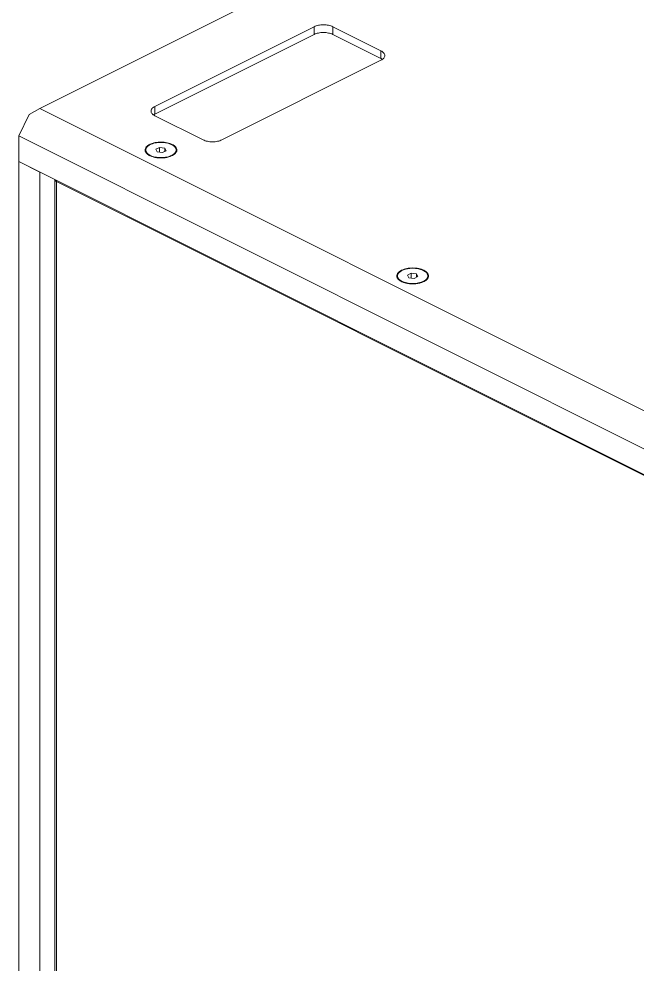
# Model space of a CAD drawing. Header units: millimetres. Extents: x 0 to 9253, y 0 to 2730.
# Drawn here: x 1594.2 to 1803, y 2034.2 to 2353.3 of the extents above; entities that cross this region are included whole.
import ezdxf

# ---------------------------------------------------------------- set-up
doc = ezdxf.new("R2010")
doc.units = ezdxf.units.MM
doc.layers.get('0').update_dxf_attribs({"lineweight": 13})

msp = doc.modelspace()

# ---------------------------------------------------------------- linework, layer by layer
for p, q in [((1601.27, 2323.08), (1691.08, 2367.98)), ((1640.16, 2323.79), (1693.9, 2350.66)), ((1693.9, 2350.66), (1693.9, 2348.06)), ((1700.27, 2348.06), (1700.27, 2350.66)), ((1700.27, 2350.66), (1716.53, 2342.53)), ((1693.9, 2348.06), (1640.16, 2321.19)), ((1700.27, 2348.06), (1716.53, 2339.93)), ((1716.53, 2342.53), (1716.53, 2339.93)), ((1716.53, 2339.35), (1662.79, 2312.48)), ((1597.67, 2321.04), (1601.27, 2323.08)), ((1601.27, 2323.08), (1925.84, 2160.8)), ((1640.16, 2321.19), (1640.16, 2323.79)), ((1597.67, 2321.04), (1594.2, 2313.8)), ((1656.43, 2312.48), (1640.16, 2320.61)), ((1594.2, 2313.8), (1594.2, 2305.14)), ((1594.2, 2313.8), (1915.94, 2152.94)), ((1636.95, 2308.96), (1636.95, 2308.89)), ((1641.73, 2309.93), (1640.44, 2309.29)), ((1640.44, 2309.29), (1640.91, 2308.41)), ((1640.91, 2308.41), (1642.67, 2308.18)), ((1641.73, 2309.93), (1641.73, 2308.3)), ((1643.48, 2309.7), (1641.73, 2309.93)), ((1642.67, 2308.18), (1643.95, 2308.82)), ((1643.48, 2309.7), (1643.48, 2308.58)), ((1643.95, 2308.82), (1643.48, 2309.7)), ((1647.45, 2308.96), (1647.45, 2308.89)), ((1594.2, 1877.32), (1594.2, 2305.14)), ((1594.2, 2305.14), (1601.27, 2301.6)), ((1594.2, 2305.14), (1915.94, 2144.28)), ((1601.27, 1882.44), (1601.27, 2301.61)), ((1606.35, 2299.11), (1606.35, 1886.88)), ((1606.93, 2298.4), (1606.93, 1886.17)), ((1908.87, 2147.44), (1606.93, 2298.4)), ((1721.99, 2266.46), (1721.99, 2266.39)), ((1726.76, 2267.43), (1725.48, 2266.79)), ((1725.48, 2266.79), (1725.95, 2265.91)), ((1725.95, 2265.91), (1727.71, 2265.67)), ((1726.76, 2267.43), (1726.76, 2265.8)), ((1728.52, 2267.2), (1726.76, 2267.43)), ((1727.71, 2265.67), (1728.99, 2266.32)), ((1728.52, 2267.2), (1728.52, 2266.08)), ((1728.99, 2266.32), (1728.52, 2267.2)), ((1732.49, 2266.46), (1732.49, 2266.39))]:
    msp.add_line(p, q)
for centre, radius, start, end in [((1714.72, 2336.29), 4.07, 59.2069, 63.487), ((1640.8, 2306.17), 5.34, 115.8955, 116.5635), ((1640.8, 2306.38), 5.02, 116.5644, 117.029), ((1638.26, 2308.59), 1.41, 165.2311, 170.2174), ((1638.3, 2308.58), 1.46, 163.9035, 165.2463), ((1638.36, 2308.56), 1.52, 157.9442, 163.8656), ((1638.26, 2308.96), 1.31, 180.0018, 183.3021), ((1640.22, 2310.92), 4.17, 236.8497, 237.4592), ((1640.7, 2311.52), 4.79, 239.7233, 243.4568), ((1644.17, 2310.91), 4.16, 302.535, 303.0878), ((1646.13, 2308.96), 1.31, 356.6977, 359.998), ((1646.02, 2308.55), 1.54, 17.8428, 22.02), ((1646.07, 2308.57), 1.48, 16.0976, 17.8255), ((1646.13, 2308.59), 1.43, 9.8013, 16.1227), ((1723.29, 2266.09), 1.41, 165.2311, 170.2174), ((1723.34, 2266.08), 1.46, 163.9035, 165.2463), ((1723.4, 2266.06), 1.52, 157.9442, 163.8656), ((1723.3, 2266.46), 1.31, 180.0018, 183.3021), ((1725.84, 2263.67), 5.34, 115.8955, 116.5635), ((1725.84, 2263.88), 5.02, 116.5644, 117.029), ((1731.06, 2266.05), 1.54, 17.8428, 22.02), ((1731.17, 2266.46), 1.31, 356.6977, 359.998), ((1731.11, 2266.07), 1.48, 16.0976, 17.8255), ((1731.17, 2266.08), 1.43, 9.8013, 16.1227), ((1725.26, 2268.42), 4.17, 236.8497, 237.4592), ((1725.74, 2269.02), 4.79, 239.7233, 243.4568), ((1729.21, 2268.41), 4.16, 302.535, 303.0878)]:
    msp.add_arc(centre, radius, start, end)
for points, knots in [([(1693.9, 2350.66), (1694.36, 2350.89), (1695.42, 2351.22), (1697.09, 2351.37), (1698.76, 2351.22), (1699.81, 2350.89), (1700.27, 2350.66)], [0, 0, 0, 0, 0.235404, 0.5, 0.764596, 1, 1, 1, 1]), ([(1700.27, 2348.06), (1699.81, 2348.29), (1698.76, 2348.62), (1697.09, 2348.77), (1695.42, 2348.62), (1694.36, 2348.29), (1693.9, 2348.06)], [0, 0, 0, 0, 0.235404, 0.5, 0.764596, 1, 1, 1, 1]), ([(1716.53, 2342.53), (1716.73, 2342.43), (1717.08, 2342.22), (1717.51, 2341.83), (1717.78, 2341.4), (1717.85, 2341.09), (1717.85, 2340.94)], [0, 0, 0, 0, 0.302295, 0.565559, 0.793463, 1, 1, 1, 1]), ([(1717.85, 2340.94), (1717.85, 2340.79), (1717.78, 2340.47), (1717.51, 2340.04), (1717.08, 2339.65), (1716.73, 2339.44), (1716.53, 2339.35)], [0, 0, 0, 0, 0.206537, 0.434441, 0.697705, 1, 1, 1, 1]), ([(1638.85, 2322.2), (1638.85, 2322.35), (1638.91, 2322.66), (1639.19, 2323.1), (1639.62, 2323.48), (1639.97, 2323.69), (1640.16, 2323.79)], [0, 0, 0, 0, 0.206537, 0.434441, 0.697705, 1, 1, 1, 1]), ([(1640.16, 2320.61), (1639.97, 2320.71), (1639.62, 2320.92), (1639.19, 2321.3), (1638.91, 2321.73), (1638.85, 2322.05), (1638.85, 2322.2)], [0, 0, 0, 0, 0.302295, 0.565559, 0.793463, 1, 1, 1, 1]), ([(1640.16, 2321.19), (1640.12, 2321.17), (1639.95, 2321.08), (1639.79, 2320.98), (1639.67, 2320.9)], [0, 0, 0, 0, 0.259948, 1, 1, 1, 1]), ([(1638.41, 2310.95), (1638.18, 2310.83), (1637.76, 2310.58), (1637.25, 2310.12), (1636.92, 2309.61), (1636.84, 2309.23), (1636.84, 2309.05)], [0, 0, 0, 0, 0.302569, 0.565477, 0.793427, 1, 1, 1, 1]), ([(1636.95, 2308.96), (1636.95, 2309.05), (1636.96, 2309.24), (1637.05, 2309.51), (1637.18, 2309.77), (1637.36, 2310.02), (1637.59, 2310.26), (1637.86, 2310.48), (1638.17, 2310.69), (1638.39, 2310.82), (1638.51, 2310.88)], [0, 0, 0, 0, 0.105005, 0.212309, 0.324205, 0.442477, 0.568498, 0.703191, 0.84707, 1, 1, 1, 1]), ([(1638.28, 2307.38), (1638.18, 2307.44), (1637.99, 2307.56), (1637.74, 2307.76), (1637.52, 2307.98), (1637.34, 2308.2), (1637.2, 2308.43), (1637.1, 2308.66), (1637.05, 2308.9), (1637.05, 2309.14), (1637.09, 2309.38), (1637.2, 2309.71), (1637.41, 2310.01), (1637.68, 2310.29), (1637.92, 2310.49), (1638.21, 2310.69), (1638.41, 2310.8), (1638.52, 2310.86)], [0, 0, 0, 0, 0.075391, 0.146002, 0.211925, 0.273452, 0.331106, 0.38567, 0.438175, 0.489851, 0.542016, 0.595934, 0.71285, 0.777587, 0.846957, 0.921125, 1, 1, 1, 1]), ([(1645.98, 2310.95), (1645.72, 2311.08), (1645.16, 2311.3), (1643.92, 2311.63), (1642.23, 2311.79), (1640.55, 2311.64), (1639.3, 2311.33), (1638.73, 2311.1), (1638.47, 2310.98)], [0, 0, 0, 0, 0.112365, 0.235147, 0.498953, 0.76334, 0.886739, 1, 1, 1, 1]), ([(1638.51, 2310.88), (1638.7, 2310.97), (1639.11, 2311.14), (1639.75, 2311.35), (1640.46, 2311.5), (1641.19, 2311.6), (1641.95, 2311.65), (1642.71, 2311.64), (1643.47, 2311.57), (1644.19, 2311.45), (1644.87, 2311.28), (1645.5, 2311.06), (1646.06, 2310.8), (1646.54, 2310.49), (1646.93, 2310.15), (1647.22, 2309.78), (1647.38, 2309.44), (1647.44, 2309.17), (1647.45, 2309.03), (1647.45, 2308.96)], [0, 0, 0, 0, 0.06245, 0.129395, 0.20002, 0.273337, 0.348228, 0.423507, 0.497972, 0.570456, 0.63988, 0.705308, 0.766019, 0.821586, 0.871979, 0.917684, 0.959777, 0.980007, 1, 1, 1, 1]), ([(1638.56, 2310.87), (1638.81, 2311), (1639.36, 2311.22), (1640.24, 2311.45), (1641.2, 2311.59), (1642.2, 2311.64), (1643.19, 2311.59), (1644.15, 2311.45), (1644.9, 2311.25), (1645.46, 2311.05), (1645.83, 2310.88), (1646.17, 2310.7), (1646.47, 2310.49), (1646.73, 2310.28), (1646.95, 2310.05), (1647.12, 2309.81), (1647.25, 2309.56), (1647.32, 2309.31), (1647.35, 2309.05), (1647.32, 2308.8), (1647.25, 2308.55), (1647.12, 2308.3), (1646.95, 2308.06), (1646.73, 2307.83), (1646.47, 2307.62), (1646.17, 2307.41), (1645.95, 2307.29), (1645.83, 2307.24)], [0, 0, 0, 0, 0.06767, 0.141596, 0.21998, 0.300673, 0.381365, 0.459749, 0.533678, 0.568408, 0.601388, 0.632481, 0.661607, 0.68875, 0.713973, 0.737443, 0.759435, 0.78035, 0.800694, 0.821038, 0.841952, 0.863945, 0.887415, 0.912637, 0.939778, 0.968913, 1, 1, 1, 1]), ([(1647.55, 2309.05), (1647.55, 2309.23), (1647.47, 2309.61), (1647.15, 2310.12), (1646.64, 2310.58), (1646.22, 2310.83), (1645.98, 2310.95)], [0, 0, 0, 0, 0.206581, 0.434476, 0.697533, 1, 1, 1, 1]), ([(1662.79, 2312.48), (1662.33, 2312.25), (1661.28, 2311.92), (1659.61, 2311.76), (1657.94, 2311.92), (1656.89, 2312.25), (1656.43, 2312.48)], [0, 0, 0, 0, 0.235404, 0.5, 0.764596, 1, 1, 1, 1]), ([(1636.84, 2309.05), (1636.84, 2308.97), (1636.85, 2308.85), (1636.88, 2308.73), (1636.89, 2308.7)], [0, 0, 0, 0, 0.74699, 1, 1, 1, 1]), ([(1636.89, 2308.7), (1636.9, 2308.67), (1636.94, 2308.52), (1637.01, 2308.37), (1637.08, 2308.27)], [0, 0, 0, 0, 0.242322, 1, 1, 1, 1]), ([(1637.08, 2308.27), (1637.04, 2308.37), (1636.97, 2308.57), (1636.95, 2308.78), (1636.95, 2308.89)], [0, 0, 0, 0, 0.507161, 1, 1, 1, 1]), ([(1637.7, 2307.61), (1637.59, 2307.7), (1637.39, 2307.89), (1637.15, 2308.21), (1637, 2308.54), (1636.96, 2308.77), (1636.95, 2308.89)], [0, 0, 0, 0, 0.28254, 0.539541, 0.776052, 1, 1, 1, 1]), ([(1637.13, 2308.2), (1637.07, 2308.31), (1636.98, 2308.53), (1636.95, 2308.77), (1636.95, 2308.89)], [0, 0, 0, 0, 0.512155, 1, 1, 1, 1]), ([(1637.08, 2308.27), (1637.12, 2308.19), (1637.36, 2307.86), (1637.68, 2307.6), (1637.94, 2307.43)], [0, 0, 0, 0, 0.226435, 1, 1, 1, 1]), ([(1637.98, 2307.4), (1638.02, 2307.38), (1638.15, 2307.3), (1638.3, 2307.22), (1638.41, 2307.16)], [0, 0, 0, 0, 0.243039, 1, 1, 1, 1]), ([(1638.41, 2307.16), (1638.49, 2307.12), (1638.85, 2306.95), (1639.23, 2306.82), (1639.52, 2306.74)], [0, 0, 0, 0, 0.237165, 1, 1, 1, 1]), ([(1645.83, 2307.24), (1645.58, 2307.11), (1645.04, 2306.89), (1644.15, 2306.66), (1643.19, 2306.51), (1642.2, 2306.47), (1641.2, 2306.51), (1640.24, 2306.66), (1639.36, 2306.89), (1638.81, 2307.11), (1638.56, 2307.24)], [0, 0, 0, 0, 0.11253, 0.235465, 0.365814, 0.5, 0.634186, 0.764534, 0.887473, 1, 1, 1, 1]), ([(1644.87, 2306.74), (1645.16, 2306.82), (1645.69, 2307), (1646.19, 2307.26), (1646.41, 2307.4)], [0, 0, 0, 0, 0.526137, 1, 1, 1, 1]), ([(1646.44, 2307.42), (1646.54, 2307.49), (1646.87, 2307.72), (1647.16, 2308.02), (1647.32, 2308.27)], [0, 0, 0, 0, 0.276071, 1, 1, 1, 1]), ([(1647.44, 2308.89), (1647.44, 2308.77), (1647.39, 2308.54), (1647.24, 2308.21), (1647.01, 2307.89), (1646.81, 2307.7), (1646.7, 2307.61)], [0, 0, 0, 0, 0.223975, 0.4605, 0.717504, 1, 1, 1, 1]), ([(1647.45, 2308.89), (1647.45, 2308.77), (1647.41, 2308.53), (1647.32, 2308.31), (1647.26, 2308.2)], [0, 0, 0, 0, 0.487846, 1, 1, 1, 1]), ([(1647.45, 2308.89), (1647.45, 2308.78), (1647.42, 2308.57), (1647.35, 2308.37), (1647.31, 2308.27)], [0, 0, 0, 0, 0.49284, 1, 1, 1, 1]), ([(1647.32, 2308.27), (1647.34, 2308.3), (1647.42, 2308.44), (1647.48, 2308.59), (1647.51, 2308.7)], [0, 0, 0, 0, 0.259309, 1, 1, 1, 1]), ([(1647.51, 2308.7), (1647.51, 2308.73), (1647.54, 2308.85), (1647.55, 2308.97), (1647.55, 2309.05)], [0, 0, 0, 0, 0.253008, 1, 1, 1, 1]), ([(1639.52, 2306.74), (1639.94, 2306.61), (1640.83, 2306.43), (1642.2, 2306.35), (1643.56, 2306.43), (1644.45, 2306.61), (1644.87, 2306.74)], [0, 0, 0, 0, 0.243533, 0.5, 0.756467, 1, 1, 1, 1]), ([(1606.93, 2298.4), (1606.78, 2298.48), (1606.51, 2298.65), (1606.36, 2298.94), (1606.35, 2299.07)], [0, 0, 0, 0, 0.565542, 1, 1, 1, 1]), ([(1606.96, 2298.76), (1606.95, 2298.73), (1606.94, 2298.61), (1606.93, 2298.49), (1606.93, 2298.4)], [0, 0, 0, 0, 0.257304, 1, 1, 1, 1]), ([(1731.02, 2268.45), (1730.76, 2268.58), (1730.2, 2268.8), (1728.95, 2269.13), (1727.27, 2269.29), (1725.59, 2269.14), (1724.34, 2268.82), (1723.77, 2268.6), (1723.5, 2268.47)], [0, 0, 0, 0, 0.112365, 0.235147, 0.498953, 0.76334, 0.886739, 1, 1, 1, 1]), ([(1723.55, 2268.37), (1723.74, 2268.47), (1724.15, 2268.64), (1724.79, 2268.85), (1725.49, 2269), (1726.23, 2269.1), (1726.99, 2269.15), (1727.75, 2269.14), (1728.5, 2269.07), (1729.23, 2268.95), (1729.91, 2268.78), (1730.54, 2268.56), (1731.1, 2268.29), (1731.58, 2267.99), (1731.97, 2267.65), (1732.26, 2267.28), (1732.41, 2266.94), (1732.48, 2266.67), (1732.49, 2266.53), (1732.49, 2266.46)], [0, 0, 0, 0, 0.06245, 0.129395, 0.20002, 0.273337, 0.348228, 0.423507, 0.497972, 0.570456, 0.63988, 0.705308, 0.766019, 0.821586, 0.871979, 0.917684, 0.959777, 0.980007, 1, 1, 1, 1]), ([(1723.6, 2268.37), (1723.85, 2268.5), (1724.4, 2268.72), (1725.28, 2268.95), (1726.24, 2269.09), (1727.24, 2269.14), (1728.23, 2269.09), (1729.19, 2268.95), (1729.94, 2268.75), (1730.49, 2268.55), (1730.87, 2268.38), (1731.21, 2268.19), (1731.51, 2267.99), (1731.77, 2267.78), (1731.99, 2267.55), (1732.16, 2267.31), (1732.29, 2267.06), (1732.36, 2266.81), (1732.39, 2266.55), (1732.36, 2266.3), (1732.29, 2266.04), (1732.16, 2265.8), (1731.99, 2265.56), (1731.77, 2265.33), (1731.51, 2265.11), (1731.21, 2264.91), (1730.99, 2264.79), (1730.87, 2264.73)], [0, 0, 0, 0, 0.06767, 0.141596, 0.21998, 0.300673, 0.381365, 0.459749, 0.533678, 0.568408, 0.601388, 0.632481, 0.661607, 0.68875, 0.713973, 0.737443, 0.759435, 0.78035, 0.800694, 0.821038, 0.841952, 0.863945, 0.887415, 0.912637, 0.939778, 0.968913, 1, 1, 1, 1]), ([(1723.45, 2268.45), (1723.22, 2268.33), (1722.8, 2268.08), (1722.29, 2267.62), (1721.96, 2267.11), (1721.88, 2266.73), (1721.88, 2266.55)], [0, 0, 0, 0, 0.302569, 0.565477, 0.793427, 1, 1, 1, 1]), ([(1721.88, 2266.55), (1721.88, 2266.47), (1721.89, 2266.35), (1721.92, 2266.23), (1721.93, 2266.2)], [0, 0, 0, 0, 0.74699, 1, 1, 1, 1]), ([(1721.93, 2266.2), (1721.94, 2266.17), (1721.98, 2266.01), (1722.05, 2265.87), (1722.12, 2265.77)], [0, 0, 0, 0, 0.242322, 1, 1, 1, 1]), ([(1721.99, 2266.46), (1721.99, 2266.55), (1722, 2266.74), (1722.08, 2267.01), (1722.22, 2267.27), (1722.4, 2267.52), (1722.63, 2267.76), (1722.9, 2267.98), (1723.21, 2268.19), (1723.43, 2268.32), (1723.55, 2268.37)], [0, 0, 0, 0, 0.105005, 0.212309, 0.324205, 0.442477, 0.568498, 0.703191, 0.84707, 1, 1, 1, 1]), ([(1722.12, 2265.77), (1722.08, 2265.87), (1722.01, 2266.07), (1721.99, 2266.28), (1721.99, 2266.39)], [0, 0, 0, 0, 0.507161, 1, 1, 1, 1]), ([(1722.74, 2265.11), (1722.63, 2265.2), (1722.43, 2265.39), (1722.19, 2265.71), (1722.04, 2266.04), (1721.99, 2266.27), (1721.99, 2266.39)], [0, 0, 0, 0, 0.28254, 0.539541, 0.776052, 1, 1, 1, 1]), ([(1722.17, 2265.7), (1722.11, 2265.81), (1722.02, 2266.03), (1721.99, 2266.27), (1721.99, 2266.39)], [0, 0, 0, 0, 0.512155, 1, 1, 1, 1]), ([(1723.32, 2264.88), (1723.22, 2264.94), (1723.03, 2265.06), (1722.78, 2265.26), (1722.56, 2265.47), (1722.38, 2265.7), (1722.24, 2265.92), (1722.14, 2266.16), (1722.09, 2266.4), (1722.09, 2266.64), (1722.13, 2266.88), (1722.24, 2267.21), (1722.45, 2267.51), (1722.72, 2267.79), (1722.96, 2267.99), (1723.25, 2268.18), (1723.45, 2268.3), (1723.56, 2268.35)], [0, 0, 0, 0, 0.075391, 0.146002, 0.211925, 0.273452, 0.331106, 0.38567, 0.438175, 0.489851, 0.542016, 0.595934, 0.71285, 0.777587, 0.846957, 0.921125, 1, 1, 1, 1]), ([(1722.12, 2265.77), (1722.16, 2265.69), (1722.4, 2265.36), (1722.72, 2265.1), (1722.98, 2264.93)], [0, 0, 0, 0, 0.226435, 1, 1, 1, 1]), ([(1732.59, 2266.55), (1732.59, 2266.73), (1732.51, 2267.11), (1732.18, 2267.62), (1731.67, 2268.08), (1731.25, 2268.33), (1731.02, 2268.45)], [0, 0, 0, 0, 0.206581, 0.434476, 0.697533, 1, 1, 1, 1]), ([(1731.48, 2264.92), (1731.58, 2264.98), (1731.91, 2265.22), (1732.2, 2265.52), (1732.36, 2265.77)], [0, 0, 0, 0, 0.276071, 1, 1, 1, 1]), ([(1732.48, 2266.39), (1732.48, 2266.27), (1732.43, 2266.04), (1732.28, 2265.71), (1732.04, 2265.39), (1731.85, 2265.2), (1731.74, 2265.11)], [0, 0, 0, 0, 0.223975, 0.4605, 0.717504, 1, 1, 1, 1]), ([(1732.49, 2266.39), (1732.49, 2266.27), (1732.45, 2266.03), (1732.36, 2265.81), (1732.3, 2265.7)], [0, 0, 0, 0, 0.487846, 1, 1, 1, 1]), ([(1732.49, 2266.39), (1732.49, 2266.28), (1732.46, 2266.07), (1732.39, 2265.87), (1732.35, 2265.77)], [0, 0, 0, 0, 0.49284, 1, 1, 1, 1]), ([(1732.36, 2265.77), (1732.38, 2265.8), (1732.46, 2265.94), (1732.51, 2266.09), (1732.54, 2266.2)], [0, 0, 0, 0, 0.259309, 1, 1, 1, 1]), ([(1732.54, 2266.2), (1732.55, 2266.23), (1732.58, 2266.35), (1732.59, 2266.47), (1732.59, 2266.55)], [0, 0, 0, 0, 0.253008, 1, 1, 1, 1]), ([(1723.02, 2264.9), (1723.05, 2264.88), (1723.19, 2264.79), (1723.34, 2264.72), (1723.45, 2264.66)], [0, 0, 0, 0, 0.243039, 1, 1, 1, 1]), ([(1723.45, 2264.66), (1723.53, 2264.62), (1723.89, 2264.45), (1724.27, 2264.32), (1724.56, 2264.23)], [0, 0, 0, 0, 0.237165, 1, 1, 1, 1]), ([(1730.87, 2264.73), (1730.62, 2264.61), (1730.07, 2264.39), (1729.19, 2264.16), (1728.23, 2264.01), (1727.24, 2263.96), (1726.24, 2264.01), (1725.28, 2264.16), (1724.4, 2264.39), (1723.85, 2264.61), (1723.6, 2264.73)], [0, 0, 0, 0, 0.11253, 0.235465, 0.365814, 0.5, 0.634186, 0.764534, 0.887473, 1, 1, 1, 1]), ([(1724.56, 2264.23), (1724.98, 2264.11), (1725.87, 2263.93), (1727.24, 2263.85), (1728.6, 2263.93), (1729.49, 2264.11), (1729.91, 2264.23)], [0, 0, 0, 0, 0.243533, 0.5, 0.756467, 1, 1, 1, 1]), ([(1729.91, 2264.23), (1730.2, 2264.32), (1730.73, 2264.5), (1731.23, 2264.76), (1731.45, 2264.9)], [0, 0, 0, 0, 0.526137, 1, 1, 1, 1])]:
    msp.add_open_spline(points, degree=3, knots=knots)

doc.saveas('drawing.dxf')
